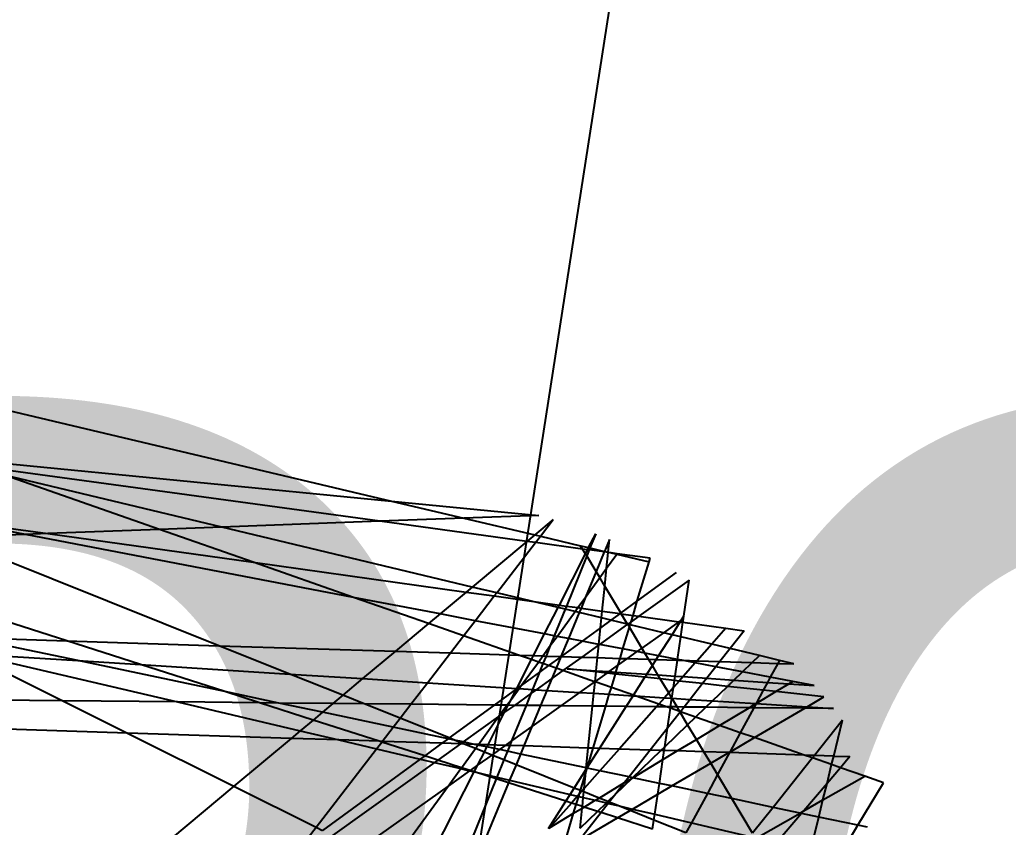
# Model space of a CAD drawing. Header units: metres. Extents: x 0 to 1324930, y 0 to 1631912.
# Drawn here: x 253741.53 to 253752.08, y 1630721.29 to 1630729.91 of the extents above; entities that cross this region are included whole.
import ezdxf

# ---------------------------------------------------------------- set-up
doc = ezdxf.new("R2010")
doc.units = ezdxf.units.M
doc.header["$MEASUREMENT"] = 0
doc.layers.add('A_revoir_geometrie_aberrante', color=7, linetype='Continuous')
doc.layers.add('limites_parcelles', color=7, linetype='Continuous')
doc.layers.add('Numero_TF', color=7, linetype='Continuous', lineweight=0)
doc.styles.add('Style-Arial', font='arial.ttf')

msp = doc.modelspace()

# ---------------------------------------------------------------- linework, layer by layer
at = {"layer": 'A_revoir_geometrie_aberrante'}
msp.add_line((253774.25578, 1630899.93366), (0, 0), dxfattribs=at)
at = {"layer": 'limites_parcelles'}
for p, q in [((253735.18903, 1630727.20701), (253745.4936, 1630724.77128)), ((253740.86168, 1630725.22169), (253745.4936, 1630724.77128)), ((253745.36744, 1630724.55488), (253741.09954, 1630725.13844)), ((253743.01735, 1630724.46725), (253741.36361, 1630725.04602)), ((253743.68181, 1630724.49203), (253741.36361, 1630725.04602)), ((253745.4936, 1630724.77128), (253746.26714, 1630724.58843)), ((253745.4936, 1630724.77128), (253747.06715, 1630724.61826)), ((253741.58611, 1630724.41388), (253740.76775, 1630724.57075)), ((253740.76775, 1630724.57075), (253741.82675, 1630724.42285)), ((253745.36744, 1630724.55488), (253743.68181, 1630724.49203)), ((253746.26714, 1630724.58843), (253745.36744, 1630724.55488)), ((253746.93924, 1630724.33996), (253745.36744, 1630724.55488)), ((253747.06715, 1630724.61826), (253746.26714, 1630724.58843)), ((253746.26714, 1630724.58843), (253747.02284, 1630724.40981)), ((253747.22048, 1630724.57493), (253747.02284, 1630724.40981)), ((253747.08245, 1630724.39571), (253747.22048, 1630724.57493)), ((253741.82675, 1630724.42285), (253741.58611, 1630724.41388)), ((253743.01735, 1630724.46725), (253741.82675, 1630724.42285)), ((253741.82675, 1630724.42285), (253744.01901, 1630724.11668)), ((253743.68181, 1630724.49203), (253743.01735, 1630724.46725)), ((253744.01901, 1630724.11668), (253743.01735, 1630724.46725)), ((253746.35624, 1630723.8529), (253743.68181, 1630724.49203)), ((253747.59779, 1630724.2739), (253747.67269, 1630724.42079)), ((253747.67269, 1630724.42079), (253747.61174, 1630724.2706)), ((253741.58611, 1630724.41388), (253740.76705, 1630724.38333)), ((253743.65191, 1630723.22669), (253740.76705, 1630724.38333)), ((253745.08778, 1630723.74264), (253741.58611, 1630724.41388)), ((253746.93924, 1630724.33996), (253746.35624, 1630723.8529)), ((253746.61646, 1630723.79071), (253747.02996, 1630724.32756)), ((253747.02284, 1630724.40981), (253746.93924, 1630724.33996)), ((253747.02996, 1630724.32756), (253746.93924, 1630724.33996)), ((253747.02284, 1630724.40981), (253747.08245, 1630724.39571)), ((253747.02996, 1630724.32756), (253747.08245, 1630724.39571)), ((253747.53321, 1630724.25875), (253747.02996, 1630724.32756)), ((253747.08245, 1630724.39571), (253747.51204, 1630724.29417)), ((253747.82053, 1630724.36146), (253747.76756, 1630724.23377)), ((253747.80661, 1630724.22454), (253747.82053, 1630724.36146)), ((253742.02872, 1630723.27798), (253738.81607, 1630724.31058)), ((253747.28506, 1630723.66055), (253747.56389, 1630724.20742)), ((253747.53321, 1630724.25875), (253747.51204, 1630724.29417)), ((253747.51204, 1630724.29417), (253747.59779, 1630724.2739)), ((253747.56389, 1630724.20742), (253747.53321, 1630724.25875)), ((253747.58636, 1630724.25148), (253747.53321, 1630724.25875)), ((253747.56389, 1630724.20742), (253747.58636, 1630724.25148)), ((253747.57712, 1630724.18529), (253747.56389, 1630724.20742)), ((253747.60305, 1630724.2492), (253747.57712, 1630724.18529)), ((253747.58636, 1630724.25148), (253747.59779, 1630724.2739)), ((253747.60305, 1630724.2492), (253747.58636, 1630724.25148)), ((253747.59779, 1630724.2739), (253747.61174, 1630724.2706)), ((253747.61174, 1630724.2706), (253747.60305, 1630724.2492)), ((253747.76478, 1630724.22709), (253747.60305, 1630724.2492)), ((253747.61174, 1630724.2706), (253747.76756, 1630724.23377)), ((253747.76478, 1630724.22709), (253747.67766, 1630724.01708)), ((253747.76756, 1630724.23377), (253747.76478, 1630724.22709)), ((253747.8063, 1630724.22141), (253747.76478, 1630724.22709)), ((253747.76756, 1630724.23377), (253747.80661, 1630724.22454)), ((253747.78929, 1630724.05411), (253747.8063, 1630724.22141)), ((253747.8063, 1630724.22141), (253747.80661, 1630724.22454)), ((253747.83847, 1630724.21701), (253747.8063, 1630724.22141)), ((253747.80661, 1630724.22454), (253747.83847, 1630724.21701)), ((253747.83847, 1630724.21701), (253747.89758, 1630724.20304)), ((253747.90147, 1630724.2084), (253747.83847, 1630724.21701)), ((253747.89758, 1630724.20304), (253747.90147, 1630724.2084)), ((253748.25393, 1630724.1602), (253747.90147, 1630724.2084)), ((253745.08778, 1630723.74264), (253744.01901, 1630724.11668)), ((253744.01901, 1630724.11668), (253746.29201, 1630723.79924)), ((253747.57712, 1630724.18529), (253747.35994, 1630723.6501)), ((253747.67766, 1630724.01708), (253747.57712, 1630724.18529)), ((253747.78929, 1630724.05411), (253747.89758, 1630724.20304)), ((253747.89758, 1630724.20304), (253748.24234, 1630724.12155)), ((253748.11709, 1630723.70391), (253748.24234, 1630724.12155)), ((253748.24234, 1630724.12155), (253748.25393, 1630724.1602)), ((253747.67766, 1630724.01708), (253747.56513, 1630723.74583)), ((253747.71588, 1630723.95315), (253747.67766, 1630724.01708)), ((253747.71588, 1630723.95315), (253747.78929, 1630724.05411)), ((253747.76985, 1630723.86285), (253747.78929, 1630724.05411)), ((253748.53332, 1630724.00717), (253748.11709, 1630723.70391)), ((253747.56513, 1630723.74583), (253747.71588, 1630723.95315)), ((253747.76985, 1630723.86285), (253747.71588, 1630723.95315)), ((253748.66993, 1630723.92519), (253748.13467, 1630723.5419)), ((253748.61364, 1630723.54089), (253748.66993, 1630723.92519)), ((253746.29201, 1630723.79924), (253746.01216, 1630723.56544)), ((253746.35624, 1630723.8529), (253746.29201, 1630723.79924)), ((253746.29201, 1630723.79924), (253746.59088, 1630723.7575)), ((253746.61646, 1630723.79071), (253746.35624, 1630723.8529)), ((253746.59088, 1630723.7575), (253746.61646, 1630723.79071)), ((253746.98678, 1630723.70221), (253746.61646, 1630723.79071)), ((253747.7428, 1630723.59663), (253747.76985, 1630723.86285)), ((253747.94138, 1630723.57589), (253747.76985, 1630723.86285)), ((253745.88872, 1630723.46232), (253745.08778, 1630723.74264)), ((253746.01216, 1630723.56544), (253745.08778, 1630723.74264)), ((253746.38753, 1630723.49348), (253746.59088, 1630723.7575)), ((253746.59088, 1630723.7575), (253746.98678, 1630723.70221)), ((253747.2716, 1630723.63415), (253746.98678, 1630723.70221)), ((253746.98678, 1630723.70221), (253747.28506, 1630723.66055)), ((253747.48303, 1630723.63291), (253747.56513, 1630723.74583)), ((253747.56513, 1630723.74583), (253747.51636, 1630723.62825)), ((253748.11709, 1630723.70391), (253747.94138, 1630723.57589)), ((253748.07116, 1630723.55077), (253748.11709, 1630723.70391)), ((253747.12755, 1630723.35163), (253747.2716, 1630723.63415)), ((253747.34623, 1630723.61631), (253747.23079, 1630723.33184)), ((253747.26004, 1630723.32623), (253747.45249, 1630723.59092)), ((253747.2716, 1630723.63415), (253747.28506, 1630723.66055)), ((253747.34623, 1630723.61631), (253747.2716, 1630723.63415)), ((253747.28506, 1630723.66055), (253747.35994, 1630723.6501)), ((253747.35994, 1630723.6501), (253747.34623, 1630723.61631)), ((253747.45249, 1630723.59092), (253747.34623, 1630723.61631)), ((253747.35994, 1630723.6501), (253747.48303, 1630723.63291)), ((253747.49651, 1630723.5804), (253747.38141, 1630723.30296)), ((253747.45249, 1630723.59092), (253747.48303, 1630723.63291)), ((253747.49651, 1630723.5804), (253747.45249, 1630723.59092)), ((253747.48303, 1630723.63291), (253747.51636, 1630723.62825)), ((253747.51636, 1630723.62825), (253747.49651, 1630723.5804)), ((253747.73535, 1630723.52332), (253747.49651, 1630723.5804)), ((253747.51636, 1630723.62825), (253747.7428, 1630723.59663)), ((253747.73535, 1630723.52332), (253747.7428, 1630723.59663)), ((253747.7428, 1630723.59663), (253747.93333, 1630723.57002)), ((253747.94138, 1630723.57589), (253747.93333, 1630723.57002)), ((253747.94594, 1630723.56826), (253747.94138, 1630723.57589)), ((253746.01216, 1630723.56544), (253745.88872, 1630723.46232)), ((253746.38753, 1630723.49348), (253746.01216, 1630723.56544)), ((253746.26271, 1630723.33143), (253746.38753, 1630723.49348)), ((253747.12755, 1630723.35163), (253746.38753, 1630723.49348)), ((253747.72464, 1630723.41797), (253747.73535, 1630723.52332)), ((253747.83616, 1630723.49923), (253747.72464, 1630723.41797)), ((253747.83616, 1630723.49923), (253747.73535, 1630723.52332)), ((253747.93333, 1630723.57002), (253747.83616, 1630723.49923)), ((253748.01237, 1630723.45712), (253747.83616, 1630723.49923)), ((253747.93333, 1630723.57002), (253747.94594, 1630723.56826)), ((253748.01237, 1630723.45712), (253747.94594, 1630723.56826)), ((253747.94594, 1630723.56826), (253748.07116, 1630723.55077)), ((253748.05041, 1630723.48156), (253748.0153, 1630723.45642)), ((253748.04102, 1630723.45027), (253748.05041, 1630723.48156)), ((253748.05041, 1630723.48156), (253748.07116, 1630723.55077)), ((253748.13467, 1630723.5419), (253748.05041, 1630723.48156)), ((253748.07116, 1630723.55077), (253748.13467, 1630723.5419)), ((253748.13467, 1630723.5419), (253748.56025, 1630723.48246)), ((253748.56025, 1630723.48246), (253748.396, 1630723.36544)), ((253748.48769, 1630723.34353), (253748.57504, 1630723.4804)), ((253748.58978, 1630723.50351), (253748.56025, 1630723.48246)), ((253748.56025, 1630723.48246), (253748.57504, 1630723.4804)), ((253748.57504, 1630723.4804), (253748.58978, 1630723.50351)), ((253748.57504, 1630723.4804), (253748.60418, 1630723.47633)), ((253748.58145, 1630723.32112), (253748.60418, 1630723.47633)), ((253748.58978, 1630723.50351), (253748.61364, 1630723.54089)), ((253748.6103, 1630723.51813), (253748.58978, 1630723.50351)), ((253748.60418, 1630723.47633), (253748.6103, 1630723.51813)), ((253748.60418, 1630723.47633), (253749.06121, 1630723.4125)), ((253748.6103, 1630723.51813), (253748.61364, 1630723.54089)), ((253745.88872, 1630723.46232), (253745.53545, 1630723.16718)), ((253746.26271, 1630723.33143), (253745.88872, 1630723.46232)), ((253747.72464, 1630723.41797), (253747.52818, 1630723.27483)), ((253747.70662, 1630723.24063), (253747.72464, 1630723.41797)), ((253748.01354, 1630723.45516), (253747.71239, 1630723.23952)), ((253747.96339, 1630723.1914), (253748.03282, 1630723.42291)), ((253748.01354, 1630723.45516), (253748.01237, 1630723.45712)), ((253748.0153, 1630723.45642), (253748.01237, 1630723.45712)), ((253748.0153, 1630723.45642), (253748.01354, 1630723.45516)), ((253748.03282, 1630723.42291), (253748.01354, 1630723.45516)), ((253748.04102, 1630723.45027), (253748.0153, 1630723.45642)), ((253748.03282, 1630723.42291), (253748.04102, 1630723.45027)), ((253748.16538, 1630723.20113), (253748.03282, 1630723.42291)), ((253748.396, 1630723.36544), (253748.04102, 1630723.45027)), ((253748.396, 1630723.36544), (253748.16538, 1630723.20113)), ((253748.48769, 1630723.34353), (253748.396, 1630723.36544)), ((253749.06121, 1630723.4125), (253748.91098, 1630723.24237)), ((253749.06121, 1630723.4125), (253749.25679, 1630723.38519)), ((253749.25679, 1630723.38519), (253749.10747, 1630723.19541)), ((253742.14605, 1630723.06743), (253740.99414, 1630723.31067)), ((253740.99414, 1630723.31067), (253742.02872, 1630723.27798)), ((253742.81602, 1630723.02493), (253742.02872, 1630723.27798)), ((253742.02872, 1630723.27798), (253743.65191, 1630723.22669)), ((253746.12192, 1630723.14865), (253746.26271, 1630723.33143)), ((253746.85078, 1630723.12562), (253746.26271, 1630723.33143)), ((253747.00976, 1630723.1206), (253747.12755, 1630723.35163)), ((253747.23079, 1630723.33184), (253747.12755, 1630723.35163)), ((253747.23079, 1630723.33184), (253747.18871, 1630723.22814)), ((253747.18871, 1630723.22814), (253747.26004, 1630723.32623)), ((253747.26004, 1630723.32623), (253747.23079, 1630723.33184)), ((253747.38141, 1630723.30296), (253747.26004, 1630723.32623)), ((253747.38141, 1630723.30296), (253747.30193, 1630723.11136)), ((253747.52818, 1630723.27483), (253747.30374, 1630723.11131)), ((253747.52818, 1630723.27483), (253747.38141, 1630723.30296)), ((253747.70662, 1630723.24063), (253747.52818, 1630723.27483)), ((253748.34405, 1630723.11843), (253748.48769, 1630723.34353)), ((253748.58145, 1630723.32112), (253748.48769, 1630723.34353)), ((253748.54608, 1630723.07971), (253748.58145, 1630723.32112)), ((253748.91098, 1630723.24237), (253748.58145, 1630723.32112)), ((253744.40684, 1630722.92402), (253743.65191, 1630723.22669)), ((253743.65191, 1630723.22669), (253745.53545, 1630723.16718)), ((253745.53545, 1630723.16718), (253745.18528, 1630722.87464)), ((253745.53545, 1630723.16718), (253746.12192, 1630723.14865)), ((253747.10825, 1630723.11748), (253747.18871, 1630723.22814)), ((253747.18871, 1630723.22814), (253747.14336, 1630723.11637)), ((253747.70604, 1630723.23497), (253747.52364, 1630723.10436)), ((253747.69223, 1630723.09903), (253747.70604, 1630723.23497)), ((253747.70604, 1630723.23497), (253747.70662, 1630723.24063)), ((253747.71239, 1630723.23952), (253747.70604, 1630723.23497)), ((253747.71239, 1630723.23952), (253747.70662, 1630723.24063)), ((253747.96339, 1630723.1914), (253747.71239, 1630723.23952)), ((253747.9334, 1630723.09141), (253747.96339, 1630723.1914)), ((253748.1118, 1630723.16295), (253747.96339, 1630723.1914)), ((253748.1118, 1630723.16295), (253748.00808, 1630723.08905)), ((253748.16538, 1630723.20113), (253748.1118, 1630723.16295)), ((253748.19808, 1630723.14642), (253748.1118, 1630723.16295)), ((253748.19808, 1630723.14642), (253748.16538, 1630723.20113)), ((253748.91098, 1630723.24237), (253748.75477, 1630723.06546)), ((253749.10747, 1630723.19541), (253748.91098, 1630723.24237)), ((253749.10747, 1630723.19541), (253748.99914, 1630723.05774)), ((253749.42005, 1630723.12071), (253749.10747, 1630723.19541)), ((253740.97727, 1630723.14157), (253741.98681, 1630722.63763)), ((253741.02849, 1630723.13832), (253743.2084, 1630722.62549)), ((253741.02849, 1630723.13832), (253742.14605, 1630723.06743)), ((253743.71375, 1630722.73639), (253742.14605, 1630723.06743)), ((253742.14605, 1630723.06743), (253742.81602, 1630723.02493)), ((253745.87707, 1630722.83075), (253746.12192, 1630723.14865)), ((253746.12192, 1630723.14865), (253746.85078, 1630723.12562)), ((253746.83112, 1630722.77023), (253746.98786, 1630723.07764)), ((253746.98786, 1630723.07764), (253746.85078, 1630723.12562)), ((253746.85078, 1630723.12562), (253747.00976, 1630723.1206)), ((253746.87846, 1630722.80145), (253747.06074, 1630723.05214)), ((253746.98786, 1630723.07764), (253747.00976, 1630723.1206)), ((253747.06074, 1630723.05214), (253746.98786, 1630723.07764)), ((253747.00976, 1630723.1206), (253747.10825, 1630723.11748)), ((253747.06074, 1630723.05214), (253747.10825, 1630723.11748)), ((253747.11026, 1630723.0348), (253747.06074, 1630723.05214)), ((253747.10825, 1630723.11748), (253747.14336, 1630723.11637)), ((253747.14336, 1630723.11637), (253747.11026, 1630723.0348)), ((253747.14336, 1630723.11637), (253747.30193, 1630723.11136)), ((253747.30111, 1630723.10939), (253747.17003, 1630723.01389)), ((253747.30111, 1630723.10939), (253747.24989, 1630722.98594)), ((253747.30193, 1630723.11136), (253747.30111, 1630723.10939)), ((253747.30374, 1630723.11131), (253747.30111, 1630723.10939)), ((253747.30193, 1630723.11136), (253747.30374, 1630723.11131)), ((253747.30374, 1630723.11131), (253747.52364, 1630723.10436)), ((253747.52364, 1630723.10436), (253747.32269, 1630722.96046)), ((253747.52364, 1630723.10436), (253747.69223, 1630723.09903)), ((253747.67807, 1630722.9597), (253747.69223, 1630723.09903)), ((253747.69223, 1630723.09903), (253747.9334, 1630723.09141)), ((253747.91221, 1630723.02075), (253747.9334, 1630723.09141)), ((253748.00808, 1630723.08905), (253747.91221, 1630723.02075)), ((253747.9334, 1630723.09141), (253748.00808, 1630723.08905)), ((253748.00808, 1630723.08905), (253748.23669, 1630723.08183)), ((253748.23669, 1630723.08183), (253748.19808, 1630723.14642)), ((253748.34405, 1630723.11843), (253748.19808, 1630723.14642)), ((253748.27732, 1630723.01386), (253748.23669, 1630723.08183)), ((253748.23669, 1630723.08183), (253748.31903, 1630723.07923)), ((253748.27732, 1630723.01386), (253748.31903, 1630723.07923)), ((253748.31903, 1630723.07923), (253748.34405, 1630723.11843)), ((253748.31903, 1630723.07923), (253748.54497, 1630723.07209)), ((253748.54608, 1630723.07971), (253748.34405, 1630723.11843)), ((253748.52004, 1630722.90192), (253748.54497, 1630723.07209)), ((253748.54497, 1630723.07209), (253748.54608, 1630723.07971)), ((253748.54497, 1630723.07209), (253748.5939, 1630723.07054)), ((253748.5939, 1630723.07054), (253748.54608, 1630723.07971)), ((253748.73532, 1630723.04343), (253748.5939, 1630723.07054)), ((253748.5939, 1630723.07054), (253748.75477, 1630723.06546)), ((253748.75477, 1630723.06546), (253748.73532, 1630723.04343)), ((253748.75477, 1630723.06546), (253748.99914, 1630723.05774)), ((253748.99914, 1630723.05774), (253748.95479, 1630723.00136)), ((253748.99914, 1630723.05774), (253749.34334, 1630723.04686)), ((253749.34334, 1630723.04686), (253749.42005, 1630723.12071)), ((253749.63381, 1630723.06963), (253749.42005, 1630723.12071)), ((253749.63381, 1630723.06963), (253749.6168, 1630723.03822)), ((253749.78786, 1630723.03282), (253749.63381, 1630723.06963)), ((253743.71375, 1630722.73639), (253742.81602, 1630723.02493)), ((253742.81602, 1630723.02493), (253744.40684, 1630722.92402)), ((253747.07312, 1630722.94327), (253746.87846, 1630722.80145)), ((253747.07312, 1630722.94327), (253746.99859, 1630722.75961)), ((253747.11026, 1630723.0348), (253747.07312, 1630722.94327)), ((253747.17003, 1630723.01389), (253747.07312, 1630722.94327)), ((253747.17003, 1630723.01389), (253747.11026, 1630723.0348)), ((253747.24989, 1630722.98594), (253747.17003, 1630723.01389)), ((253747.24989, 1630722.98594), (253747.20409, 1630722.87553)), ((253747.32269, 1630722.96046), (253747.20409, 1630722.87553)), ((253747.32269, 1630722.96046), (253747.24989, 1630722.98594)), ((253747.66127, 1630722.84196), (253747.32269, 1630722.96046)), ((253747.67678, 1630722.947), (253747.3679, 1630722.98099)), ((253747.3679, 1630722.98099), (253747.67807, 1630722.9597)), ((253747.66648, 1630722.84567), (253747.67678, 1630722.947)), ((253747.67678, 1630722.947), (253747.67807, 1630722.9597)), ((253747.79105, 1630722.93442), (253747.67678, 1630722.947)), ((253747.67807, 1630722.9597), (253747.81349, 1630722.95041)), ((253747.81349, 1630722.95041), (253747.79105, 1630722.93442)), ((253747.91221, 1630723.02075), (253747.81349, 1630722.95041)), ((253747.81349, 1630722.95041), (253747.88955, 1630722.94519)), ((253747.88328, 1630722.92428), (253747.88955, 1630722.94519)), ((253747.88955, 1630722.94519), (253747.91221, 1630723.02075)), ((253747.88955, 1630722.94519), (253748.21907, 1630722.92258)), ((253748.21907, 1630722.92258), (253748.27732, 1630723.01386)), ((253748.3367, 1630722.9145), (253748.27732, 1630723.01386)), ((253748.73532, 1630723.04343), (253748.60521, 1630722.89608)), ((253748.95479, 1630723.00136), (253748.73532, 1630723.04343)), ((253748.95479, 1630723.00136), (253748.85828, 1630722.87871)), ((253749.23941, 1630722.9468), (253748.95479, 1630723.00136)), ((253749.14803, 1630722.85883), (253749.23941, 1630722.9468)), ((253749.23941, 1630722.9468), (253749.34334, 1630723.04686)), ((253749.53645, 1630722.88986), (253749.23941, 1630722.9468)), ((253749.34334, 1630723.04686), (253749.6168, 1630723.03822)), ((253749.6168, 1630723.03822), (253749.53645, 1630722.88986)), ((253749.6168, 1630723.03822), (253749.78786, 1630723.03282)), ((253744.97279, 1630722.69711), (253744.40684, 1630722.92402)), ((253744.40684, 1630722.92402), (253745.18528, 1630722.87464)), ((253745.18528, 1630722.87464), (253744.97279, 1630722.69711)), ((253745.18528, 1630722.87464), (253745.87707, 1630722.83075)), ((253747.20409, 1630722.87553), (253747.03865, 1630722.75707)), ((253747.20409, 1630722.87553), (253747.15196, 1630722.74988)), ((253747.66127, 1630722.84196), (253747.50096, 1630722.72774)), ((253747.65351, 1630722.71806), (253747.66593, 1630722.84033)), ((253747.66648, 1630722.84567), (253747.66127, 1630722.84196)), ((253747.66593, 1630722.84033), (253747.66127, 1630722.84196)), ((253747.66593, 1630722.84033), (253747.66648, 1630722.84567)), ((253747.83985, 1630722.77946), (253747.66593, 1630722.84033)), ((253747.79105, 1630722.93442), (253747.66648, 1630722.84567)), ((253747.88328, 1630722.92428), (253747.79105, 1630722.93442)), ((253747.83985, 1630722.77946), (253747.88328, 1630722.92428)), ((253748.19805, 1630722.88964), (253747.88328, 1630722.92428)), ((253748.07518, 1630722.6971), (253748.19805, 1630722.88964)), ((253748.19805, 1630722.88964), (253748.21907, 1630722.92258)), ((253748.36238, 1630722.87155), (253748.19805, 1630722.88964)), ((253748.21907, 1630722.92258), (253748.3367, 1630722.9145)), ((253748.36238, 1630722.87155), (253748.3367, 1630722.9145)), ((253748.3367, 1630722.9145), (253748.52004, 1630722.90192)), ((253748.45166, 1630722.72219), (253748.36238, 1630722.87155)), ((253748.51316, 1630722.85496), (253748.36238, 1630722.87155)), ((253748.50208, 1630722.77928), (253748.51316, 1630722.85496)), ((253748.56396, 1630722.84937), (253748.50208, 1630722.77928)), ((253748.51316, 1630722.85496), (253748.52004, 1630722.90192)), ((253748.56396, 1630722.84937), (253748.51316, 1630722.85496)), ((253748.52004, 1630722.90192), (253748.60521, 1630722.89608)), ((253748.60521, 1630722.89608), (253748.56396, 1630722.84937)), ((253748.81358, 1630722.8219), (253748.56396, 1630722.84937)), ((253748.60521, 1630722.89608), (253748.85828, 1630722.87871)), ((253748.85828, 1630722.87871), (253748.81358, 1630722.8219)), ((253748.85828, 1630722.87871), (253749.14803, 1630722.85883)), ((253749.0793, 1630722.79266), (253749.14803, 1630722.85883)), ((253749.14803, 1630722.85883), (253749.50633, 1630722.83424)), ((253749.53645, 1630722.88986), (253749.50633, 1630722.83424)), ((253749.77542, 1630722.84405), (253749.53645, 1630722.88986)), ((253749.73323, 1630722.81867), (253749.77542, 1630722.84405)), ((253750.00523, 1630722.8), (253749.77542, 1630722.84405)), ((253744.08591, 1630722.61677), (253743.71375, 1630722.73639)), ((253744.28982, 1630722.61474), (253743.71375, 1630722.73639)), ((253745.6999, 1630722.60072), (253745.87707, 1630722.83075)), ((253745.87707, 1630722.83075), (253746.83112, 1630722.77023)), ((253746.82846, 1630722.76502), (253746.59081, 1630722.59187)), ((253746.77328, 1630722.6568), (253746.85468, 1630722.76874)), ((253746.77328, 1630722.6568), (253746.82846, 1630722.76502)), ((253746.82846, 1630722.76502), (253746.83112, 1630722.77023)), ((253746.83525, 1630722.76997), (253746.82846, 1630722.76502)), ((253746.83112, 1630722.77023), (253746.83525, 1630722.76997)), ((253746.87846, 1630722.80145), (253746.83525, 1630722.76997)), ((253746.83525, 1630722.76997), (253746.85468, 1630722.76874)), ((253746.85468, 1630722.76874), (253746.87846, 1630722.80145)), ((253746.85468, 1630722.76874), (253746.99859, 1630722.75961)), ((253746.99859, 1630722.75961), (253746.98072, 1630722.71558)), ((253747.03865, 1630722.75707), (253746.98072, 1630722.71558)), ((253746.99859, 1630722.75961), (253747.03865, 1630722.75707)), ((253747.03865, 1630722.75707), (253747.15196, 1630722.74988)), ((253747.15196, 1630722.74988), (253747.08438, 1630722.58696)), ((253747.15196, 1630722.74988), (253747.50096, 1630722.72774)), ((253747.8183, 1630722.70761), (253747.83985, 1630722.77946)), ((253748.07518, 1630722.6971), (253747.83985, 1630722.77946)), ((253748.50208, 1630722.77928), (253748.45166, 1630722.72219)), ((253748.48543, 1630722.66568), (253748.50208, 1630722.77928)), ((253748.81358, 1630722.8219), (253748.68062, 1630722.65291)), ((253749.0793, 1630722.79266), (253748.81358, 1630722.8219)), ((253748.91847, 1630722.63782), (253749.0793, 1630722.79266)), ((253749.46106, 1630722.75065), (253749.0793, 1630722.79266)), ((253749.46106, 1630722.75065), (253749.38413, 1630722.6086)), ((253749.38413, 1630722.6086), (253749.59559, 1630722.73584)), ((253749.50633, 1630722.83424), (253749.46106, 1630722.75065)), ((253749.59559, 1630722.73584), (253749.46106, 1630722.75065)), ((253749.50633, 1630722.83424), (253749.73323, 1630722.81867)), ((253749.59559, 1630722.73584), (253749.73323, 1630722.81867)), ((253750.10925, 1630722.67932), (253749.59559, 1630722.73584)), ((253749.73323, 1630722.81867), (253750.00523, 1630722.8)), ((253741.98681, 1630722.63763), (253734.49736, 1630722.71208)), ((253741.98681, 1630722.63763), (253742.67632, 1630722.29344)), ((253743.2084, 1630722.62549), (253741.98681, 1630722.63763)), ((253743.2084, 1630722.62549), (253744.51822, 1630722.31735)), ((253744.08591, 1630722.61677), (253743.2084, 1630722.62549)), ((253744.97279, 1630722.69711), (253744.86732, 1630722.609)), ((253745.20081, 1630722.60568), (253744.97279, 1630722.69711)), ((253746.7251, 1630722.59053), (253746.77328, 1630722.6568)), ((253746.73942, 1630722.59039), (253746.77328, 1630722.6568)), ((253746.98072, 1630722.71558), (253746.80498, 1630722.58974)), ((253746.98072, 1630722.71558), (253746.92915, 1630722.5885)), ((253747.50096, 1630722.72774), (253747.30036, 1630722.58481)), ((253747.50096, 1630722.72774), (253747.65351, 1630722.71806)), ((253747.63962, 1630722.58144), (253747.65351, 1630722.71806)), ((253747.65351, 1630722.71806), (253747.8183, 1630722.70761)), ((253747.78005, 1630722.58005), (253747.8183, 1630722.70761)), ((253747.8183, 1630722.70761), (253748.07163, 1630722.69154)), ((253747.9991, 1630722.57787), (253748.07163, 1630722.69154)), ((253748.07163, 1630722.69154), (253748.07518, 1630722.6971)), ((253748.07163, 1630722.69154), (253748.09537, 1630722.69004)), ((253748.09537, 1630722.69004), (253748.07518, 1630722.6971)), ((253748.34586, 1630722.60237), (253748.09537, 1630722.69004)), ((253748.09537, 1630722.69004), (253748.40587, 1630722.67034)), ((253748.40587, 1630722.67034), (253748.34586, 1630722.60237)), ((253748.45166, 1630722.72219), (253748.40587, 1630722.67034)), ((253748.40587, 1630722.67034), (253748.48538, 1630722.6653)), ((253748.48543, 1630722.66568), (253748.45166, 1630722.72219)), ((253748.47188, 1630722.57317), (253748.48538, 1630722.6653)), ((253748.48538, 1630722.6653), (253748.48543, 1630722.66568)), ((253748.48538, 1630722.6653), (253748.48567, 1630722.66528)), ((253748.48567, 1630722.66528), (253748.48543, 1630722.66568)), ((253748.54114, 1630722.57248), (253748.48567, 1630722.66528)), ((253748.48567, 1630722.66528), (253748.68062, 1630722.65291)), ((253748.68062, 1630722.65291), (253748.61674, 1630722.57173)), ((253748.68062, 1630722.65291), (253748.91847, 1630722.63782)), ((253748.84744, 1630722.56944), (253748.91847, 1630722.63782)), ((253748.91847, 1630722.63782), (253749.38365, 1630722.60831)), ((253749.92891, 1630722.57372), (253750.10925, 1630722.67932)), ((253742.67632, 1630722.29344), (253734.47606, 1630722.55962)), ((253744.65693, 1630722.43323), (253744.08591, 1630722.61677)), ((253744.28982, 1630722.61474), (253744.08591, 1630722.61677)), ((253744.75629, 1630722.51624), (253744.28982, 1630722.61474)), ((253744.86732, 1630722.609), (253744.28982, 1630722.61474)), ((253744.86732, 1630722.609), (253744.75629, 1630722.51624)), ((253745.20081, 1630722.60568), (253744.86732, 1630722.609)), ((253745.58506, 1630722.45163), (253745.20081, 1630722.60568)), ((253745.6999, 1630722.60072), (253745.20081, 1630722.60568)), ((253745.58506, 1630722.45163), (253745.6999, 1630722.60072)), ((253746.59081, 1630722.59187), (253745.6999, 1630722.60072)), ((253746.59081, 1630722.59187), (253746.10965, 1630722.2413)), ((253746.7251, 1630722.59053), (253746.59081, 1630722.59187)), ((253746.63712, 1630722.46954), (253746.7251, 1630722.59053)), ((253746.7012, 1630722.51542), (253746.73942, 1630722.59039)), ((253746.80498, 1630722.58974), (253746.7012, 1630722.51542)), ((253746.73942, 1630722.59039), (253746.7251, 1630722.59053)), ((253746.80498, 1630722.58974), (253746.73942, 1630722.59039)), ((253746.92915, 1630722.5885), (253746.77607, 1630722.21127)), ((253746.92915, 1630722.5885), (253746.80498, 1630722.58974)), ((253747.08438, 1630722.58696), (253746.92915, 1630722.5885)), ((253747.08438, 1630722.58696), (253746.99249, 1630722.36546)), ((253747.30036, 1630722.58481), (253746.99249, 1630722.36546)), ((253747.30036, 1630722.58481), (253747.08438, 1630722.58696)), ((253747.63962, 1630722.58144), (253747.30036, 1630722.58481)), ((253747.59413, 1630722.13381), (253747.63962, 1630722.58144)), ((253747.78005, 1630722.58005), (253747.63962, 1630722.58144)), ((253747.64572, 1630722.13213), (253747.78005, 1630722.58005)), ((253747.71326, 1630722.12994), (253747.9991, 1630722.57787)), ((253747.9991, 1630722.57787), (253747.78005, 1630722.58005)), ((253748.32139, 1630722.57467), (253747.9227, 1630722.12314)), ((253748.32139, 1630722.57467), (253747.9991, 1630722.57787)), ((253748.34586, 1630722.60237), (253748.32139, 1630722.57467)), ((253748.42804, 1630722.57361), (253748.32139, 1630722.57467)), ((253748.42804, 1630722.57361), (253748.34586, 1630722.60237)), ((253748.46981, 1630722.55899), (253748.42804, 1630722.57361)), ((253748.47188, 1630722.57317), (253748.42804, 1630722.57361)), ((253748.43849, 1630722.34518), (253748.46981, 1630722.55899)), ((253748.46981, 1630722.55899), (253748.47188, 1630722.57317)), ((253748.57021, 1630722.52385), (253748.46981, 1630722.55899)), ((253748.54114, 1630722.57248), (253748.47188, 1630722.57317)), ((253748.57021, 1630722.52385), (253748.54114, 1630722.57248)), ((253748.61674, 1630722.57173), (253748.54114, 1630722.57248)), ((253748.57403, 1630722.51745), (253748.57021, 1630722.52385)), ((253748.57715, 1630722.52142), (253748.57021, 1630722.52385)), ((253748.57715, 1630722.52142), (253748.57403, 1630722.51745)), ((253748.61674, 1630722.57173), (253748.57715, 1630722.52142)), ((253748.7388, 1630722.46485), (253748.57715, 1630722.52142)), ((253748.84744, 1630722.56944), (253748.61674, 1630722.57173)), ((253748.7388, 1630722.46485), (253748.84744, 1630722.56944)), ((253749.31137, 1630722.56482), (253748.84744, 1630722.56944)), ((253748.99576, 1630722.37491), (253749.31137, 1630722.56482)), ((253749.36015, 1630722.56434), (253749.21585, 1630722.29789)), ((253749.31137, 1630722.56482), (253749.38365, 1630722.60831)), ((253749.36015, 1630722.56434), (253749.31137, 1630722.56482)), ((253749.38396, 1630722.60829), (253749.36015, 1630722.56434)), ((253749.90366, 1630722.55894), (253749.36015, 1630722.56434)), ((253749.36731, 1630722.24488), (253749.90366, 1630722.55894)), ((253749.38365, 1630722.60831), (253749.38413, 1630722.6086)), ((253749.38365, 1630722.60831), (253749.38396, 1630722.60829)), ((253749.38413, 1630722.6086), (253749.38396, 1630722.60829)), ((253749.38396, 1630722.60829), (253749.92891, 1630722.57372)), ((253749.90366, 1630722.55894), (253749.92891, 1630722.57372)), ((253750.21003, 1630722.55589), (253749.90366, 1630722.55894)), ((253749.92891, 1630722.57372), (253750.21003, 1630722.55589)), ((253744.65693, 1630722.43323), (253744.51822, 1630722.31735)), ((253744.75629, 1630722.51624), (253744.65693, 1630722.43323)), ((253745.36319, 1630722.20623), (253744.65693, 1630722.43323)), ((253745.51192, 1630722.35667), (253744.75629, 1630722.51624)), ((253745.51192, 1630722.35667), (253745.58506, 1630722.45163)), ((253746.10965, 1630722.2413), (253745.58506, 1630722.45163)), ((253746.63712, 1630722.46954), (253746.25915, 1630722.19888)), ((253746.4207, 1630722.1719), (253746.63712, 1630722.46954)), ((253746.52433, 1630722.16854), (253746.7012, 1630722.51542)), ((253746.7012, 1630722.51542), (253746.63712, 1630722.46954)), ((253748.57403, 1630722.51745), (253748.43849, 1630722.34518)), ((253748.65417, 1630722.38338), (253748.57403, 1630722.51745)), ((253748.65417, 1630722.38338), (253748.7388, 1630722.46485)), ((253748.99576, 1630722.37491), (253748.7388, 1630722.46485)), ((253750.30745, 1630722.4299), (253750.00934, 1630722.05541)), ((253750.21382, 1630722.04877), (253750.30745, 1630722.4299)), ((253744.51822, 1630722.31735), (253744.42179, 1630722.23678)), ((253744.51822, 1630722.31735), (253744.93091, 1630722.22026)), ((253745.39524, 1630722.20519), (253745.51192, 1630722.35667)), ((253746.09811, 1630722.23289), (253745.51192, 1630722.35667)), ((253746.99249, 1630722.36546), (253746.77607, 1630722.21127)), ((253746.99249, 1630722.36546), (253746.90566, 1630722.15616)), ((253748.43849, 1630722.34518), (253748.25529, 1630722.11235)), ((253748.40959, 1630722.14791), (253748.65417, 1630722.38338)), ((253748.40959, 1630722.14791), (253748.43849, 1630722.34518)), ((253748.74825, 1630722.22598), (253748.65417, 1630722.38338)), ((253748.74825, 1630722.22598), (253748.99576, 1630722.37491)), ((253749.21585, 1630722.29789), (253748.99576, 1630722.37491)), ((253742.67632, 1630722.29344), (253743.8114, 1630721.72684)), ((253744.42179, 1630722.23678), (253742.67632, 1630722.29344)), ((253744.42179, 1630722.23678), (253743.8114, 1630721.72684)), ((253744.93091, 1630722.22026), (253744.42179, 1630722.23678)), ((253744.93091, 1630722.22026), (253745.33384, 1630722.12547)), ((253745.36319, 1630722.20623), (253744.93091, 1630722.22026)), ((253745.38952, 1630722.19776), (253745.36319, 1630722.20623)), ((253745.39524, 1630722.20519), (253745.36319, 1630722.20623)), ((253745.38952, 1630722.19776), (253745.39524, 1630722.20519)), ((253746.03173, 1630722.18453), (253745.39524, 1630722.20519)), ((253746.09811, 1630722.23289), (253746.03173, 1630722.18453)), ((253746.10965, 1630722.2413), (253746.09811, 1630722.23289)), ((253746.1668, 1630722.21839), (253746.09811, 1630722.23289)), ((253746.1668, 1630722.21839), (253746.10965, 1630722.2413)), ((253746.24346, 1630722.18765), (253746.1668, 1630722.21839)), ((253746.25915, 1630722.19888), (253746.1668, 1630722.21839)), ((253746.77607, 1630722.21127), (253746.70774, 1630722.16258)), ((253746.77607, 1630722.21127), (253746.75568, 1630722.16103)), ((253748.54383, 1630722.10298), (253748.74825, 1630722.22598)), ((253748.82727, 1630722.09378), (253748.74825, 1630722.22598)), ((253749.21585, 1630722.29789), (253749.10347, 1630722.09039)), ((253749.10347, 1630722.09039), (253749.36731, 1630722.24488)), ((253749.36731, 1630722.24488), (253749.21585, 1630722.29789)), ((253749.89838, 1630722.05901), (253749.36731, 1630722.24488)), ((253744.68927, 1630721.28862), (253745.33384, 1630722.12547)), ((253745.33384, 1630722.12547), (253745.38952, 1630722.19776)), ((253745.33384, 1630722.12547), (253745.80012, 1630722.01577)), ((253745.84775, 1630722.05048), (253745.38952, 1630722.19776)), ((253746.03173, 1630722.18453), (253745.84775, 1630722.05048)), ((253746.23011, 1630722.17809), (253745.98866, 1630722.00519)), ((253746.23011, 1630722.17809), (253746.03173, 1630722.18453)), ((253746.24346, 1630722.18765), (253746.23011, 1630722.17809)), ((253746.27059, 1630722.17677), (253746.23011, 1630722.17809)), ((253746.24061, 1630721.92421), (253746.38956, 1630722.12907)), ((253746.25915, 1630722.19888), (253746.24346, 1630722.18765)), ((253746.27059, 1630722.17677), (253746.24346, 1630722.18765)), ((253746.38081, 1630722.17319), (253746.25915, 1630722.19888)), ((253746.38956, 1630722.12907), (253746.27059, 1630722.17677)), ((253746.38081, 1630722.17319), (253746.27059, 1630722.17677)), ((253746.41621, 1630722.16572), (253746.38081, 1630722.17319)), ((253746.4207, 1630722.1719), (253746.38081, 1630722.17319)), ((253746.38956, 1630722.12907), (253746.41621, 1630722.16572)), ((253746.48475, 1630722.09091), (253746.38956, 1630722.12907)), ((253746.41621, 1630722.16572), (253746.4207, 1630722.1719)), ((253746.51253, 1630722.14538), (253746.41621, 1630722.16572)), ((253746.52433, 1630722.16854), (253746.4207, 1630722.1719)), ((253746.48475, 1630722.09091), (253746.51253, 1630722.14538)), ((253746.51253, 1630722.14538), (253746.52433, 1630722.16854)), ((253746.64448, 1630722.11752), (253746.51253, 1630722.14538)), ((253746.70774, 1630722.16258), (253746.52433, 1630722.16854)), ((253746.64448, 1630722.11752), (253746.56307, 1630722.05951)), ((253746.70774, 1630722.16258), (253746.64448, 1630722.11752)), ((253746.73064, 1630722.09932), (253746.64448, 1630722.11752)), ((253746.73064, 1630722.09932), (253746.6933, 1630722.00729)), ((253746.75568, 1630722.16103), (253746.70774, 1630722.16258)), ((253746.75568, 1630722.16103), (253746.73064, 1630722.09932)), ((253746.86988, 1630722.06992), (253746.73064, 1630722.09932)), ((253746.90566, 1630722.15616), (253746.75568, 1630722.16103)), ((253746.90566, 1630722.15616), (253746.86988, 1630722.06992)), ((253747.59413, 1630722.13381), (253746.90566, 1630722.15616)), ((253747.57255, 1630721.92154), (253747.59413, 1630722.13381)), ((253747.5846, 1630721.92834), (253747.64572, 1630722.13213)), ((253747.5846, 1630721.92834), (253747.71326, 1630722.12994)), ((253747.64572, 1630722.13213), (253747.59413, 1630722.13381)), ((253747.71326, 1630722.12994), (253747.64572, 1630722.13213)), ((253747.9227, 1630722.12314), (253747.71326, 1630722.12994)), ((253747.9227, 1630722.12314), (253747.71763, 1630721.8909)), ((253748.25529, 1630722.11235), (253747.9227, 1630722.12314)), ((253748.25529, 1630722.11235), (253748.02927, 1630721.8251)), ((253748.06619, 1630721.8173), (253748.36883, 1630722.10866)), ((253748.36883, 1630722.10866), (253748.25529, 1630722.11235)), ((253748.36883, 1630722.10866), (253748.40959, 1630722.14791)), ((253748.40367, 1630722.10753), (253748.36883, 1630722.10866)), ((253748.38939, 1630722.01005), (253748.40367, 1630722.10753)), ((253748.38939, 1630722.01005), (253748.54383, 1630722.10298)), ((253748.40367, 1630722.10753), (253748.40959, 1630722.14791)), ((253748.54383, 1630722.10298), (253748.40367, 1630722.10753)), ((253748.82727, 1630722.09378), (253748.54383, 1630722.10298)), ((253745.80012, 1630722.01577), (253744.75622, 1630721.2552)), ((253745.84775, 1630722.05048), (253745.80012, 1630722.01577)), ((253745.80012, 1630722.01577), (253745.95316, 1630721.97977)), ((253745.98866, 1630722.00519), (253745.84775, 1630722.05048)), ((253745.98866, 1630722.00519), (253745.95316, 1630721.97977)), ((253746.24061, 1630721.92421), (253745.98866, 1630722.00519)), ((253746.41493, 1630721.95396), (253746.48475, 1630722.09091)), ((253746.56307, 1630722.05951), (253746.41493, 1630721.95396)), ((253746.56307, 1630722.05951), (253746.48475, 1630722.09091)), ((253746.6933, 1630722.00729), (253746.56307, 1630722.05951)), ((253746.6933, 1630722.00729), (253746.6186, 1630721.82322)), ((253746.82242, 1630721.95552), (253746.6933, 1630722.00729)), ((253746.86988, 1630722.06992), (253746.82242, 1630721.95552)), ((253747.57255, 1630721.92154), (253746.86988, 1630722.06992)), ((253748.06831, 1630721.81685), (253748.38939, 1630722.01005)), ((253748.35231, 1630721.75688), (253748.38939, 1630722.01005)), ((253748.90038, 1630721.97147), (253748.82727, 1630722.09378)), ((253749.09446, 1630722.08511), (253748.82727, 1630722.09378)), ((253748.90038, 1630721.97147), (253749.09446, 1630722.08511)), ((253749.10051, 1630722.08491), (253748.97314, 1630721.84974)), ((253749.09446, 1630722.08511), (253749.10347, 1630722.09039)), ((253749.10051, 1630722.08491), (253749.09446, 1630722.08511)), ((253749.10347, 1630722.09039), (253749.10051, 1630722.08491)), ((253749.89838, 1630722.05901), (253749.10051, 1630722.08491)), ((253749.98741, 1630722.02786), (253749.56744, 1630721.50029)), ((253749.98741, 1630722.02786), (253749.89838, 1630722.05901)), ((253750.00934, 1630722.05541), (253749.89838, 1630722.05901)), ((253750.00934, 1630722.05541), (253749.98741, 1630722.02786)), ((253750.19117, 1630721.95654), (253749.98741, 1630722.02786)), ((253750.21382, 1630722.04877), (253750.00934, 1630722.05541)), ((253750.19117, 1630721.95654), (253750.21382, 1630722.04877)), ((253750.21382, 1630722.04877), (253750.38464, 1630722.04323)), ((253750.38464, 1630722.04323), (253750.28384, 1630721.92411)), ((253745.95316, 1630721.97977), (253744.86528, 1630721.20076)), ((253745.95316, 1630721.97977), (253746.23312, 1630721.91391)), ((253746.09811, 1630721.72823), (253746.23312, 1630721.91391)), ((253746.32754, 1630721.8917), (253746.09811, 1630721.72823)), ((253746.23312, 1630721.91391), (253746.24061, 1630721.92421)), ((253746.23312, 1630721.91391), (253746.32754, 1630721.8917)), ((253746.33196, 1630721.89485), (253746.24061, 1630721.92421)), ((253746.33196, 1630721.89485), (253746.32754, 1630721.8917)), ((253746.32754, 1630721.8917), (253746.37722, 1630721.88001)), ((253746.41493, 1630721.95396), (253746.33196, 1630721.89485)), ((253746.37735, 1630721.88026), (253746.33196, 1630721.89485)), ((253746.37735, 1630721.88026), (253746.41493, 1630721.95396)), ((253746.82242, 1630721.95552), (253746.7543, 1630721.7913)), ((253747.44314, 1630721.70666), (253746.82242, 1630721.95552)), ((253747.44314, 1630721.70666), (253747.57109, 1630721.90717)), ((253747.71763, 1630721.8909), (253747.55017, 1630721.70126)), ((253747.56742, 1630721.87106), (253747.58197, 1630721.91955)), ((253747.56742, 1630721.87106), (253747.57109, 1630721.90717)), ((253747.57109, 1630721.90717), (253747.57255, 1630721.92154)), ((253747.57109, 1630721.90717), (253747.57935, 1630721.9201)), ((253747.57935, 1630721.9201), (253747.57255, 1630721.92154)), ((253747.57935, 1630721.9201), (253747.5846, 1630721.92834)), ((253747.58197, 1630721.91955), (253747.57935, 1630721.9201)), ((253747.58197, 1630721.91955), (253747.5846, 1630721.92834)), ((253747.71763, 1630721.8909), (253747.58197, 1630721.91955)), ((253748.02927, 1630721.8251), (253747.71763, 1630721.8909)), ((253748.48578, 1630721.7287), (253748.90038, 1630721.97147)), ((253748.97314, 1630721.84974), (253748.90038, 1630721.97147)), ((253750.14204, 1630721.75654), (253750.19117, 1630721.95654)), ((253750.28384, 1630721.92411), (253750.14204, 1630721.75654)), ((253750.28384, 1630721.92411), (253750.19117, 1630721.95654)), ((253750.54347, 1630721.83324), (253750.28384, 1630721.92411)), ((253745.79442, 1630720.73695), (253746.37722, 1630721.88001)), ((253746.61124, 1630721.80508), (253746.14685, 1630720.66067)), ((253746.37722, 1630721.88001), (253746.37735, 1630721.88026)), ((253746.37722, 1630721.88001), (253746.38062, 1630721.87921)), ((253746.38062, 1630721.87921), (253746.37735, 1630721.88026)), ((253746.61124, 1630721.80508), (253746.38062, 1630721.87921)), ((253746.38062, 1630721.87921), (253746.6186, 1630721.82322)), ((253746.6186, 1630721.82322), (253746.61124, 1630721.80508)), ((253746.74251, 1630721.76289), (253746.61124, 1630721.80508)), ((253746.6186, 1630721.82322), (253746.7543, 1630721.7913)), ((253746.7543, 1630721.7913), (253746.74251, 1630721.76289)), ((253746.7543, 1630721.7913), (253747.40019, 1630721.63935)), ((253747.51007, 1630721.67982), (253747.56742, 1630721.87106)), ((253747.55017, 1630721.70126), (253747.56742, 1630721.87106)), ((253747.88867, 1630721.6464), (253748.0614, 1630721.81269)), ((253748.02927, 1630721.8251), (253747.98185, 1630721.76483)), ((253747.98185, 1630721.76483), (253748.0614, 1630721.81269)), ((253748.06619, 1630721.8173), (253748.02927, 1630721.8251)), ((253748.0614, 1630721.81269), (253748.06619, 1630721.8173)), ((253748.0614, 1630721.81269), (253748.06831, 1630721.81685)), ((253748.06831, 1630721.81685), (253748.06619, 1630721.8173)), ((253748.35231, 1630721.75688), (253748.06831, 1630721.81685)), ((253748.97314, 1630721.84974), (253748.8643, 1630721.64877)), ((253749.12634, 1630721.59343), (253748.97314, 1630721.84974)), ((253750.09856, 1630721.57954), (253750.54347, 1630721.83324)), ((253750.74274, 1630721.7635), (253750.54347, 1630721.83324)), ((253743.8114, 1630721.72684), (253737.14969, 1630716.16138)), ((253743.8114, 1630721.72684), (253744.68927, 1630721.28862)), ((253746.09811, 1630721.72823), (253745.15488, 1630721.0562)), ((253745.4884, 1630720.88971), (253746.09811, 1630721.72823)), ((253746.74251, 1630721.76289), (253746.3313, 1630720.77166)), ((253747.35367, 1630721.56645), (253746.74251, 1630721.76289)), ((253747.40019, 1630721.63935), (253747.44314, 1630721.70666)), ((253747.51007, 1630721.67982), (253747.44314, 1630721.70666)), ((253747.49919, 1630721.64352), (253747.51007, 1630721.67982)), ((253747.5257, 1630721.67355), (253747.51007, 1630721.67982)), ((253747.55017, 1630721.70126), (253747.5257, 1630721.67355)), ((253747.5465, 1630721.66521), (253747.55017, 1630721.70126)), ((253747.70842, 1630721.6003), (253747.98185, 1630721.76483)), ((253747.98185, 1630721.76483), (253747.88867, 1630721.6464)), ((253748.33527, 1630721.64057), (253748.35231, 1630721.75688)), ((253748.33527, 1630721.64057), (253748.48578, 1630721.7287)), ((253748.48578, 1630721.7287), (253748.35231, 1630721.75688)), ((253748.8643, 1630721.64877), (253748.48578, 1630721.7287)), ((253750.14204, 1630721.75654), (253749.89312, 1630721.4624)), ((253750.09856, 1630721.57954), (253750.14204, 1630721.75654)), ((253750.47152, 1630721.30938), (253750.74274, 1630721.7635)), ((253747.35367, 1630721.56645), (253747.40019, 1630721.63935)), ((253747.40019, 1630721.63935), (253747.47911, 1630721.62078)), ((253747.47911, 1630721.62078), (253747.41401, 1630721.54706)), ((253747.46531, 1630721.53057), (253747.49149, 1630721.61787)), ((253747.49919, 1630721.64352), (253747.47911, 1630721.62078)), ((253747.47911, 1630721.62078), (253747.49149, 1630721.61787)), ((253747.49149, 1630721.61787), (253747.49919, 1630721.64352)), ((253747.49149, 1630721.61787), (253747.54052, 1630721.60634)), ((253747.5257, 1630721.67355), (253747.49919, 1630721.64352)), ((253747.5465, 1630721.66521), (253747.5257, 1630721.67355)), ((253747.53068, 1630721.50956), (253747.54052, 1630721.60634)), ((253747.54052, 1630721.60634), (253747.5465, 1630721.66521)), ((253747.54052, 1630721.60634), (253747.66844, 1630721.57624)), ((253747.70842, 1630721.6003), (253747.5465, 1630721.66521)), ((253747.54824, 1630721.50392), (253747.66844, 1630721.57624)), ((253747.66844, 1630721.57624), (253747.70842, 1630721.6003)), ((253747.66844, 1630721.57624), (253747.78686, 1630721.54838)), ((253747.80186, 1630721.56283), (253747.70842, 1630721.6003)), ((253747.80186, 1630721.56283), (253747.88867, 1630721.6464)), ((253747.88867, 1630721.6464), (253747.81787, 1630721.55641)), ((253748.06578, 1630721.48277), (253748.33527, 1630721.64057)), ((253748.30395, 1630721.42674), (253748.33527, 1630721.64057)), ((253748.8643, 1630721.64877), (253748.69432, 1630721.3349)), ((253749.12634, 1630721.59343), (253748.8643, 1630721.64877)), ((253749.34731, 1630721.22375), (253749.12634, 1630721.59343)), ((253749.56744, 1630721.50029), (253749.12634, 1630721.59343)), ((253749.89312, 1630721.4624), (253750.09856, 1630721.57954)), ((253750.05385, 1630721.39757), (253750.09856, 1630721.57954)), ((253747.1676, 1630721.27488), (253747.35367, 1630721.56645)), ((253747.41401, 1630721.54706), (253747.18055, 1630721.28267)), ((253747.41401, 1630721.54706), (253747.35367, 1630721.56645)), ((253747.46531, 1630721.53057), (253747.41401, 1630721.54706)), ((253747.4373, 1630721.43716), (253747.46531, 1630721.53057)), ((253747.4373, 1630721.43716), (253747.52893, 1630721.4923)), ((253747.53068, 1630721.50956), (253747.46531, 1630721.53057)), ((253747.50727, 1630721.27922), (253747.52893, 1630721.4923)), ((253747.52893, 1630721.4923), (253747.53068, 1630721.50956)), ((253747.52893, 1630721.4923), (253747.54824, 1630721.50392)), ((253747.54824, 1630721.50392), (253747.53068, 1630721.50956)), ((253747.69251, 1630721.45755), (253747.54824, 1630721.50392)), ((253747.69251, 1630721.45755), (253747.78686, 1630721.54838)), ((253747.80769, 1630721.54348), (253747.73047, 1630721.44534)), ((253747.78686, 1630721.54838), (253747.80186, 1630721.56283)), ((253747.78686, 1630721.54838), (253747.80769, 1630721.54348)), ((253747.81787, 1630721.55641), (253747.80186, 1630721.56283)), ((253747.81787, 1630721.55641), (253747.80769, 1630721.54348)), ((253747.80769, 1630721.54348), (253747.91037, 1630721.51933)), ((253747.91037, 1630721.51933), (253747.81787, 1630721.55641)), ((253747.90569, 1630721.38903), (253748.03968, 1630721.46748)), ((253748.03968, 1630721.46748), (253747.91037, 1630721.51933)), ((253747.91037, 1630721.51933), (253748.06578, 1630721.48277)), ((253748.03968, 1630721.46748), (253748.06578, 1630721.48277)), ((253748.29492, 1630721.36514), (253748.03968, 1630721.46748)), ((253748.06578, 1630721.48277), (253748.30395, 1630721.42674)), ((253749.56744, 1630721.50029), (253749.34731, 1630721.22375)), ((253749.85359, 1630721.43986), (253749.56744, 1630721.50029)), ((253747.18055, 1630721.28267), (253747.4373, 1630721.43716)), ((253747.3423, 1630721.1204), (253747.4373, 1630721.43716)), ((253747.73047, 1630721.44534), (253747.49861, 1630721.15066)), ((253747.49861, 1630721.15066), (253747.90569, 1630721.38903)), ((253747.50727, 1630721.27922), (253747.69251, 1630721.45755)), ((253747.73047, 1630721.44534), (253747.69251, 1630721.45755)), ((253747.90569, 1630721.38903), (253747.73047, 1630721.44534)), ((253748.28076, 1630721.26847), (253747.90569, 1630721.38903)), ((253748.28076, 1630721.26847), (253748.29492, 1630721.36514)), ((253748.29492, 1630721.36514), (253748.30395, 1630721.42674)), ((253748.63652, 1630721.22819), (253748.29492, 1630721.36514)), ((253748.30395, 1630721.42674), (253748.69432, 1630721.3349)), ((253749.38469, 1630721.17249), (253749.85359, 1630721.43986)), ((253749.87095, 1630721.4362), (253749.6041, 1630721.12087)), ((253749.85359, 1630721.43986), (253749.89312, 1630721.4624)), ((253749.87095, 1630721.4362), (253749.85359, 1630721.43986)), ((253749.89312, 1630721.4624), (253749.87095, 1630721.4362)), ((253750.05385, 1630721.39757), (253749.87095, 1630721.4362)), ((253749.96502, 1630721.03596), (253750.05385, 1630721.39757)), ((253750.47152, 1630721.30938), (253750.05385, 1630721.39757)), ((253744.545, 1630721.1013), (253744.68927, 1630721.28862)), ((253744.68927, 1630721.28862), (253744.75622, 1630721.2552)), ((253748.69432, 1630721.3349), (253748.63652, 1630721.22819)), ((253748.69432, 1630721.3349), (253749.31883, 1630721.18798)), ((253750.26595, 1630720.96517), (253750.47152, 1630721.30938)), ((253750.5724, 1630721.28808), (253750.47152, 1630721.30938))]:
    msp.add_line(p, q, dxfattribs=at)

# ---------------------------------------------------------------- texts
at = {"layer": 'numero_tf', "color": 4, "linetype": 'Continuous', "lineweight": 0, "style": 'Style-Arial'}
msp.add_text('TF 1136', height=15, dxfattribs=at).set_placement((253680.81149, 1630710.67048))

doc.saveas('drawing.dxf')
